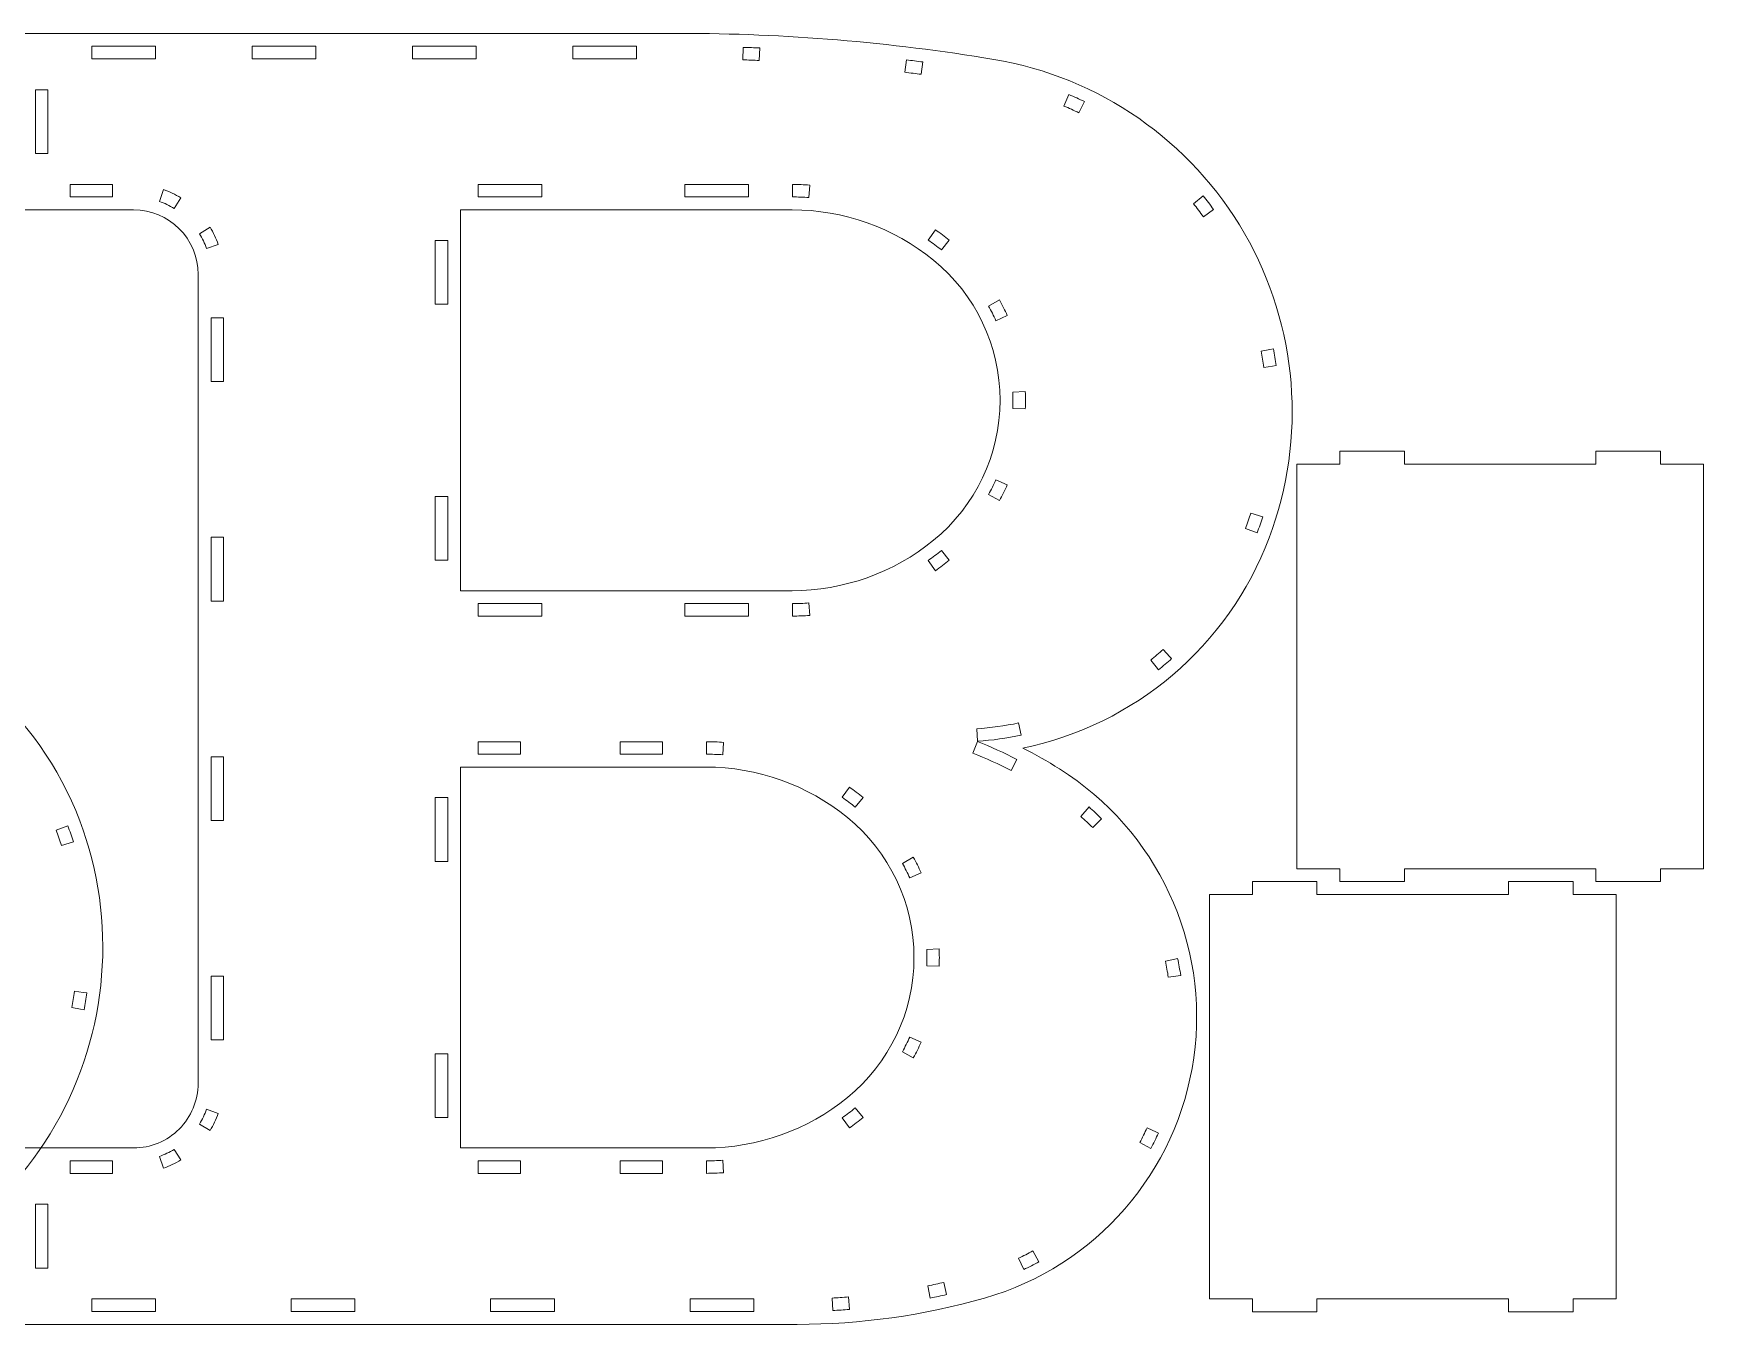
# Model space of a CAD drawing. Header units: millimetres. Extents: x -385 to 385, y -605 to 605.
# Drawn here: x -3 to 385, y -401.7 to -101.6 of the extents above; entities that cross this region are included whole.
import ezdxf

# ---------------------------------------------------------------- set-up
doc = ezdxf.new("R2010")
doc.units = ezdxf.units.MM
doc.header["$MEASUREMENT"] = 0
doc.layers.add('Camada 1', color=7, linetype='Continuous')

msp = doc.modelspace()

# ---------------------------------------------------------------- linework, layer by layer
at = {"layer": 'Camada 1', "color": 250, "lineweight": 20}
for points, knots in [([(-49.4804, -235.7803), (-23.5463, -241.1244), (-1.7989, -259.3912), (7.7275, -284.6107), (7.7275, -284.6107), (16.5055, -307.8492), (14.4118, -333.8051), (2.0224, -355.3361), (2.0224, -355.3361), (-10.3677, -376.8686), (-31.7535, -391.7199), (-56.2576, -395.8086), (-56.2576, -395.8086), (-80.3429, -399.8274), (-104.7484, -401.8495), (-129.1667, -401.8495), (-129.1667, -401.8495), (-129.1667, -401.8495), (-281.896, -401.8495), (-281.896, -401.8495), (-281.896, -401.8495), (-281.896, -401.8495), (-281.896, -360.8495), (-281.896, -360.8495), (-281.896, -360.8495), (-281.896, -360.8495), (-256.106, -360.8495), (-256.106, -360.8495), (-256.106, -360.8495), (-247.8208, -360.8495), (-241.106, -354.1348), (-241.106, -345.8496), (-241.106, -345.8496), (-241.106, -345.8496), (-241.106, -157.8496), (-241.106, -157.8496), (-241.106, -157.8496), (-241.106, -153.8715), (-242.6865, -150.056), (-245.4994, -147.243), (-245.4994, -147.243), (-248.3124, -144.4301), (-252.1279, -142.8496), (-256.106, -142.8496), (-256.106, -142.8496), (-256.106, -142.8496), (-281.896, -142.8496), (-281.896, -142.8496), (-281.896, -142.8496), (-281.896, -142.8496), (-281.896, -101.8496), (-281.896, -101.8496), (-281.896, -101.8496), (-281.896, -101.8496), (-101.9049, -101.8496), (-101.9049, -101.8496), (-101.9049, -101.8496), (-87.1881, -101.8496), (-72.5171, -103.9106), (-58.37, -107.9657), (-58.37, -107.9657), (-32.5653, -115.3624), (-13.5263, -137.2482), (-9.7742, -163.8286), (-9.7742, -163.8286), (-6.0251, -190.3869), (-18.2773, -216.7215), (-41.0074, -230.9603), (-41.0074, -230.9603), (-43.7625, -232.6861), (-46.59, -234.2944), (-49.4804, -235.7803)], [0, 0, 0, 0, 0.05263158, 0.05263158, 0.05263158, 0.05263158, 0.10526316, 0.10526316, 0.10526316, 0.10526316, 0.15789474, 0.15789474, 0.15789474, 0.15789474, 0.21052632, 0.21052632, 0.21052632, 0.21052632, 0.26315789, 0.26315789, 0.26315789, 0.26315789, 0.31578947, 0.31578947, 0.31578947, 0.31578947, 0.36842105, 0.36842105, 0.36842105, 0.36842105, 0.42105263, 0.42105263, 0.42105263, 0.42105263, 0.47368421, 0.47368421, 0.47368421, 0.47368421, 0.52631579, 0.52631579, 0.52631579, 0.52631579, 0.57894737, 0.57894737, 0.57894737, 0.57894737, 0.63157895, 0.63157895, 0.63157895, 0.63157895, 0.68421053, 0.68421053, 0.68421053, 0.68421053, 0.73684211, 0.73684211, 0.73684211, 0.73684211, 0.78947368, 0.78947368, 0.78947368, 0.78947368, 0.84210526, 0.84210526, 0.84210526, 0.84210526, 0.89473684, 0.89473684, 0.89473684, 0.89473684, 1, 1, 1, 1]), ([(226.8447, -267.7189), (252.7788, -262.3748), (274.5262, -244.108), (284.0526, -218.8885), (284.0526, -218.8885), (292.8306, -195.65), (290.7369, -169.6941), (278.3475, -148.1631), (278.3475, -148.1631), (265.9574, -126.6306), (244.5716, -111.7793), (220.0675, -107.6906), (220.0675, -107.6906), (195.9822, -103.6718), (171.5767, -101.6497), (147.1584, -101.6497), (147.1584, -101.6497), (147.1584, -101.6497), (-5.5709, -101.6497), (-5.5709, -101.6497), (-5.5709, -101.6497), (-5.5709, -101.6497), (-5.5709, -142.6497), (-5.5709, -142.6497), (-5.5709, -142.6497), (-5.5709, -142.6497), (20.2191, -142.6497), (20.2191, -142.6497), (20.2191, -142.6497), (28.5043, -142.6497), (35.2191, -149.3644), (35.2191, -157.6496), (35.2191, -157.6496), (35.2191, -157.6496), (35.2191, -345.6496), (35.2191, -345.6496), (35.2191, -345.6496), (35.2191, -349.6277), (33.6386, -353.4432), (30.8257, -356.2562), (30.8257, -356.2562), (28.0127, -359.0691), (24.1972, -360.6496), (20.2191, -360.6496), (20.2191, -360.6496), (20.2191, -360.6496), (-5.5709, -360.6496), (-5.5709, -360.6496), (-5.5709, -360.6496), (-5.5709, -360.6496), (-5.5709, -401.6496), (-5.5709, -401.6496), (-5.5709, -401.6496), (-5.5709, -401.6496), (174.4202, -401.6496), (174.4202, -401.6496), (174.4202, -401.6496), (189.137, -401.6496), (203.808, -399.5886), (217.9551, -395.5335), (217.9551, -395.5335), (243.7598, -388.1368), (262.7988, -366.251), (266.5509, -339.6706), (266.5509, -339.6706), (270.3, -313.1123), (258.0478, -286.7777), (235.3177, -272.5389), (235.3177, -272.5389), (232.5626, -270.8131), (229.7351, -269.2048), (226.8447, -267.7189)], [0, 0, 0, 0, 0.05263158, 0.05263158, 0.05263158, 0.05263158, 0.10526316, 0.10526316, 0.10526316, 0.10526316, 0.15789474, 0.15789474, 0.15789474, 0.15789474, 0.21052632, 0.21052632, 0.21052632, 0.21052632, 0.26315789, 0.26315789, 0.26315789, 0.26315789, 0.31578947, 0.31578947, 0.31578947, 0.31578947, 0.36842105, 0.36842105, 0.36842105, 0.36842105, 0.42105263, 0.42105263, 0.42105263, 0.42105263, 0.47368421, 0.47368421, 0.47368421, 0.47368421, 0.52631579, 0.52631579, 0.52631579, 0.52631579, 0.57894737, 0.57894737, 0.57894737, 0.57894737, 0.63157895, 0.63157895, 0.63157895, 0.63157895, 0.68421053, 0.68421053, 0.68421053, 0.68421053, 0.73684211, 0.73684211, 0.73684211, 0.73684211, 0.78947368, 0.78947368, 0.78947368, 0.78947368, 0.84210526, 0.84210526, 0.84210526, 0.84210526, 0.89473684, 0.89473684, 0.89473684, 0.89473684, 1, 1, 1, 1]), ([(25.3291, -104.6497), (25.3291, -104.6497), (25.3291, -107.5497), (25.3291, -107.5497), (25.3291, -107.5497), (25.3291, -107.5497), (10.5291, -107.5497), (10.5291, -107.5497), (10.5291, -107.5497), (10.5291, -107.5497), (10.5291, -104.6497), (10.5291, -104.6497), (10.5291, -104.6497), (10.5291, -104.6497), (25.3291, -104.6497), (25.3291, -104.6497)], [0, 0, 0, 0, 0.2, 0.2, 0.2, 0.2, 0.4, 0.4, 0.4, 0.4, 0.6, 0.6, 0.6, 0.6, 1, 1, 1, 1]), ([(62.5706, -104.6497), (62.5706, -104.6497), (62.5706, -107.5497), (62.5706, -107.5497), (62.5706, -107.5497), (62.5706, -107.5497), (47.7706, -107.5497), (47.7706, -107.5497), (47.7706, -107.5497), (47.7706, -107.5497), (47.7706, -104.6497), (47.7706, -104.6497), (47.7706, -104.6497), (47.7706, -104.6497), (62.5706, -104.6497), (62.5706, -104.6497)], [0, 0, 0, 0, 0.2, 0.2, 0.2, 0.2, 0.4, 0.4, 0.4, 0.4, 0.6, 0.6, 0.6, 0.6, 1, 1, 1, 1]), ([(99.8122, -104.6497), (99.8122, -104.6497), (99.8122, -107.5497), (99.8122, -107.5497), (99.8122, -107.5497), (99.8122, -107.5497), (85.0122, -107.5497), (85.0122, -107.5497), (85.0122, -107.5497), (85.0122, -107.5497), (85.0122, -104.6497), (85.0122, -104.6497), (85.0122, -104.6497), (85.0122, -104.6497), (99.8122, -104.6497), (99.8122, -104.6497)], [0, 0, 0, 0, 0.2, 0.2, 0.2, 0.2, 0.4, 0.4, 0.4, 0.4, 0.6, 0.6, 0.6, 0.6, 1, 1, 1, 1]), ([(137.0537, -104.6497), (137.0537, -104.6497), (137.0537, -107.5497), (137.0537, -107.5497), (137.0537, -107.5497), (137.0537, -107.5497), (122.2537, -107.5497), (122.2537, -107.5497), (122.2537, -107.5497), (122.2537, -107.5497), (122.2537, -104.6497), (122.2537, -104.6497), (122.2537, -104.6497), (122.2537, -104.6497), (137.0537, -104.6497), (137.0537, -104.6497)], [0, 0, 0, 0, 0.2, 0.2, 0.2, 0.2, 0.4, 0.4, 0.4, 0.4, 0.6, 0.6, 0.6, 0.6, 1, 1, 1, 1]), ([(165.706, -105.0411), (165.706, -105.0411), (165.583, -107.9384), (165.583, -107.9384), (165.583, -107.9384), (164.3172, -107.885), (163.0511, -107.8371), (161.7849, -107.7947), (161.7849, -107.7947), (161.7849, -107.7947), (161.8813, -104.8961), (161.8813, -104.8961), (161.8813, -104.8961), (163.1565, -104.9388), (164.4314, -104.9873), (165.706, -105.0411)], [0, 0, 0, 0, 0.2, 0.2, 0.2, 0.2, 0.4, 0.4, 0.4, 0.4, 0.6, 0.6, 0.6, 0.6, 1, 1, 1, 1]), ([(203.5821, -108.2827), (203.5821, -108.2827), (203.2095, -111.159), (203.2095, -111.159), (203.2095, -111.159), (201.9529, -110.9965), (200.6957, -110.8395), (199.4378, -110.688), (199.4378, -110.688), (199.4378, -110.688), (199.7841, -107.8085), (199.7841, -107.8085), (199.7841, -107.8085), (201.0507, -107.9611), (202.3167, -108.1191), (203.5821, -108.2827)], [0, 0, 0, 0, 0.2, 0.2, 0.2, 0.2, 0.4, 0.4, 0.4, 0.4, 0.6, 0.6, 0.6, 0.6, 1, 1, 1, 1]), ([(-2.5709, -114.7497), (-2.5709, -114.7497), (0.3291, -114.7497), (0.3291, -114.7497), (0.3291, -114.7497), (0.3291, -114.7497), (0.3291, -129.5497), (0.3291, -129.5497), (0.3291, -129.5497), (0.3291, -129.5497), (-2.5709, -129.5497), (-2.5709, -129.5497), (-2.5709, -129.5497), (-2.5709, -129.5497), (-2.5709, -114.7497), (-2.5709, -114.7497)], [0, 0, 0, 0, 0.2, 0.2, 0.2, 0.2, 0.4, 0.4, 0.4, 0.4, 0.6, 0.6, 0.6, 0.6, 1, 1, 1, 1]), ([(241.1328, -117.4899), (241.1328, -117.4899), (239.8533, -120.0933), (239.8533, -120.0933), (239.8533, -120.0933), (238.7104, -119.5428), (237.5539, -119.0207), (236.3852, -118.5274), (236.3852, -118.5274), (236.3852, -118.5274), (237.5265, -115.8596), (237.5265, -115.8596), (237.5265, -115.8596), (238.7432, -116.3736), (239.9455, -116.9177), (241.1328, -117.4899)], [0, 0, 0, 0, 0.2, 0.2, 0.2, 0.2, 0.4, 0.4, 0.4, 0.4, 0.6, 0.6, 0.6, 0.6, 1, 1, 1, 1]), ([(5.5291, -139.6497), (5.5291, -139.6497), (5.5291, -136.7497), (5.5291, -136.7497), (5.5291, -136.7497), (5.5291, -136.7497), (15.3291, -136.7497), (15.3291, -136.7497), (15.3291, -136.7497), (15.3291, -136.7497), (15.3291, -139.6497), (15.3291, -139.6497), (15.3291, -139.6497), (15.3291, -139.6497), (5.5291, -139.6497), (5.5291, -139.6497)], [0, 0, 0, 0, 0.2, 0.2, 0.2, 0.2, 0.4, 0.4, 0.4, 0.4, 0.6, 0.6, 0.6, 0.6, 1, 1, 1, 1]), ([(26.2267, -140.678), (26.2267, -140.678), (27.1781, -137.9439), (27.1781, -137.9439), (27.1781, -137.9439), (28.5786, -138.4388), (29.9243, -139.0826), (31.1884, -139.8625), (31.1884, -139.8625), (31.1884, -139.8625), (29.6559, -142.32), (29.6559, -142.32), (29.6559, -142.32), (28.5823, -141.6578), (27.4342, -141.1054), (26.2267, -140.678)], [0, 0, 0, 0, 0.2, 0.2, 0.2, 0.2, 0.4, 0.4, 0.4, 0.4, 0.6, 0.6, 0.6, 0.6, 1, 1, 1, 1]), ([(100.319, -139.6497), (100.319, -139.6497), (100.319, -136.7497), (100.319, -136.7497), (100.319, -136.7497), (100.319, -136.7497), (115.119, -136.7497), (115.119, -136.7497), (115.119, -136.7497), (115.119, -136.7497), (115.119, -139.6497), (115.119, -139.6497), (115.119, -139.6497), (115.119, -139.6497), (100.319, -139.6497), (100.319, -139.6497)], [0, 0, 0, 0, 0.2, 0.2, 0.2, 0.2, 0.4, 0.4, 0.4, 0.4, 0.6, 0.6, 0.6, 0.6, 1, 1, 1, 1]), ([(148.3189, -139.6497), (148.3189, -139.6497), (148.3189, -136.7497), (148.3189, -136.7497), (148.3189, -136.7497), (148.3189, -136.7497), (163.1189, -136.7497), (163.1189, -136.7497), (163.1189, -136.7497), (163.1189, -136.7497), (163.1189, -139.6497), (163.1189, -139.6497), (163.1189, -139.6497), (163.1189, -139.6497), (148.3189, -139.6497), (148.3189, -139.6497)], [0, 0, 0, 0, 0.2, 0.2, 0.2, 0.2, 0.4, 0.4, 0.4, 0.4, 0.6, 0.6, 0.6, 0.6, 1, 1, 1, 1]), ([(173.3189, -139.6502), (173.3189, -139.6502), (173.3189, -136.7498), (173.3189, -136.7498), (173.3189, -136.7498), (174.6562, -136.7521), (175.9934, -136.8008), (177.3273, -136.8957), (177.3273, -136.8957), (177.3273, -136.8957), (177.1165, -139.7887), (177.1165, -139.7887), (177.1165, -139.7887), (175.856, -139.6992), (174.5895, -139.6525), (173.3189, -139.6502)], [0, 0, 0, 0, 0.2, 0.2, 0.2, 0.2, 0.4, 0.4, 0.4, 0.4, 0.6, 0.6, 0.6, 0.6, 1, 1, 1, 1]), ([(271.1512, -142.5693), (271.1512, -142.5693), (268.7898, -144.257), (268.7898, -144.257), (268.7898, -144.257), (268.0442, -143.2303), (267.2733, -142.222), (266.478, -141.2333), (266.478, -141.2333), (266.478, -141.2333), (268.7329, -139.4045), (268.7329, -139.4045), (268.7329, -139.4045), (269.5637, -140.437), (270.3698, -141.4925), (271.1512, -142.5693)], [0, 0, 0, 0, 0.2, 0.2, 0.2, 0.2, 0.4, 0.4, 0.4, 0.4, 0.6, 0.6, 0.6, 0.6, 1, 1, 1, 1]), ([(96.2191, -231.1497), (96.2191, -231.1497), (96.2191, -142.6497), (96.2191, -142.6497), (96.2191, -142.6497), (96.2191, -142.6497), (173.219, -142.6497), (173.219, -142.6497), (173.219, -142.6497), (185.1921, -142.6497), (196.8019, -146.7832), (206.081, -154.3497), (206.081, -154.3497), (215.8624, -162.3258), (221.5386, -174.2785), (221.5386, -186.8996), (221.5386, -186.8996), (221.5386, -199.5207), (215.8625, -211.4734), (206.0812, -219.4495), (206.0812, -219.4495), (196.802, -227.0161), (185.1922, -231.1497), (173.219, -231.1497), (173.219, -231.1497), (173.219, -231.1497), (96.2191, -231.1497), (96.2191, -231.1497)], [0, 0, 0, 0, 0.125, 0.125, 0.125, 0.125, 0.25, 0.25, 0.25, 0.25, 0.375, 0.375, 0.375, 0.375, 0.5, 0.5, 0.5, 0.5, 0.625, 0.625, 0.625, 0.625, 0.75, 0.75, 0.75, 0.75, 1, 1, 1, 1]), ([(35.5455, -148.2075), (35.5455, -148.2075), (38.0017, -146.6758), (38.0017, -146.6758), (38.0017, -146.6758), (38.7816, -147.9399), (39.4254, -149.2856), (39.9203, -150.6861), (39.9203, -150.6861), (39.9203, -150.6861), (37.1889, -151.6366), (37.1889, -151.6366), (37.1889, -151.6366), (36.7609, -150.4292), (36.2083, -149.2809), (35.5455, -148.2075)], [0, 0, 0, 0, 0.2, 0.2, 0.2, 0.2, 0.4, 0.4, 0.4, 0.4, 0.6, 0.6, 0.6, 0.6, 1, 1, 1, 1]), ([(204.8684, -149.6693), (204.8684, -149.6693), (206.5332, -147.294), (206.5332, -147.294), (206.5332, -147.294), (207.627, -148.0634), (208.6941, -148.8707), (209.7319, -149.7141), (209.7319, -149.7141), (209.7319, -149.7141), (207.8989, -151.9618), (207.8989, -151.9618), (207.8989, -151.9618), (206.9128, -151.1607), (205.9018, -150.3965), (204.8684, -149.6693)], [0, 0, 0, 0, 0.2, 0.2, 0.2, 0.2, 0.4, 0.4, 0.4, 0.4, 0.6, 0.6, 0.6, 0.6, 1, 1, 1, 1]), ([(93.2191, -164.5496), (93.2191, -164.5496), (90.319, -164.5496), (90.319, -164.5496), (90.319, -164.5496), (90.319, -164.5496), (90.319, -149.7497), (90.319, -149.7497), (90.319, -149.7497), (90.319, -149.7497), (93.2191, -149.7497), (93.2191, -149.7497), (93.2191, -149.7497), (93.2191, -149.7497), (93.2191, -164.5496), (93.2191, -164.5496)], [0, 0, 0, 0, 0.2, 0.2, 0.2, 0.2, 0.4, 0.4, 0.4, 0.4, 0.6, 0.6, 0.6, 0.6, 1, 1, 1, 1]), ([(218.859, -165.0175), (218.859, -165.0175), (221.3907, -163.6013), (221.3907, -163.6013), (221.3907, -163.6013), (222.0488, -164.7836), (222.6567, -165.9937), (223.2125, -167.2274), (223.2125, -167.2274), (223.2125, -167.2274), (220.5649, -168.4132), (220.5649, -168.4132), (220.5649, -168.4132), (220.0443, -167.2581), (219.4753, -166.1251), (218.859, -165.0175)], [0, 0, 0, 0, 0.2, 0.2, 0.2, 0.2, 0.4, 0.4, 0.4, 0.4, 0.6, 0.6, 0.6, 0.6, 1, 1, 1, 1]), ([(38.2191, -167.7496), (38.2191, -167.7496), (41.1145, -167.7496), (41.1145, -167.7496), (41.1145, -167.7496), (41.1145, -167.7496), (41.1145, -182.5496), (41.1145, -182.5496), (41.1145, -182.5496), (41.1145, -182.5496), (38.2191, -182.5496), (38.2191, -182.5496), (38.2191, -182.5496), (38.2191, -182.5496), (38.2191, -167.7496), (38.2191, -167.7496)], [0, 0, 0, 0, 0.2, 0.2, 0.2, 0.2, 0.4, 0.4, 0.4, 0.4, 0.6, 0.6, 0.6, 0.6, 1, 1, 1, 1]), ([(285.688, -178.858), (285.688, -178.858), (284.822, -178.9823), (284.822, -178.9823), (284.822, -178.9823), (284.822, -178.9823), (282.8104, -179.251), (282.8104, -179.251), (282.8104, -179.251), (282.6408, -177.9938), (282.4402, -176.7409), (282.2088, -175.4936), (282.2088, -175.4936), (282.2088, -175.4936), (284.2275, -175.1164), (284.2275, -175.1164), (284.2275, -175.1164), (284.2275, -175.1164), (285.0621, -174.9586), (285.0621, -174.9586), (285.0621, -174.9586), (285.3024, -176.2537), (285.5121, -177.5538), (285.688, -178.858)], [0, 0, 0, 0, 0.14285714, 0.14285714, 0.14285714, 0.14285714, 0.28571429, 0.28571429, 0.28571429, 0.28571429, 0.42857143, 0.42857143, 0.42857143, 0.42857143, 0.57142857, 0.57142857, 0.57142857, 0.57142857, 0.71428571, 0.71428571, 0.71428571, 0.71428571, 1, 1, 1, 1]), ([(227.3955, -188.9284), (227.3955, -188.9284), (224.4985, -188.7997), (224.4985, -188.7997), (224.4985, -188.7997), (224.5251, -188.1682), (224.5386, -187.5347), (224.5386, -186.8996), (224.5386, -186.8996), (224.5386, -186.2645), (224.5252, -185.631), (224.4985, -184.9995), (224.4985, -184.9995), (224.4985, -184.9995), (227.3955, -184.8706), (227.3955, -184.8706), (227.3955, -184.8706), (227.4528, -186.2224), (227.4528, -187.5766), (227.3955, -188.9284)], [0, 0, 0, 0, 0.16666667, 0.16666667, 0.16666667, 0.16666667, 0.33333333, 0.33333333, 0.33333333, 0.33333333, 0.5, 0.5, 0.5, 0.5, 0.66666667, 0.66666667, 0.66666667, 0.66666667, 1, 1, 1, 1]), ([(290.4959, -295.7495), (290.4959, -295.7495), (290.4959, -201.7495), (290.4959, -201.7495), (290.4959, -201.7495), (290.4959, -201.7495), (300.4959, -201.7495), (300.4959, -201.7495), (300.4959, -201.7495), (300.4959, -201.7495), (300.4959, -198.7495), (300.4959, -198.7495), (300.4959, -198.7495), (300.4959, -198.7495), (315.4959, -198.7495), (315.4959, -198.7495), (315.4959, -198.7495), (315.4959, -198.7495), (315.4959, -201.7495), (315.4959, -201.7495), (315.4959, -201.7495), (315.4959, -201.7495), (359.9959, -201.7495), (359.9959, -201.7495), (359.9959, -201.7495), (359.9959, -201.7495), (359.9959, -198.7495), (359.9959, -198.7495), (359.9959, -198.7495), (359.9959, -198.7495), (374.9959, -198.7495), (374.9959, -198.7495), (374.9959, -198.7495), (374.9959, -198.7495), (374.9959, -201.7495), (374.9959, -201.7495), (374.9959, -201.7495), (374.9959, -201.7495), (384.9959, -201.7495), (384.9959, -201.7495), (384.9959, -201.7495), (384.9959, -201.7495), (384.9959, -295.7495), (384.9959, -295.7495), (384.9959, -295.7495), (384.9959, -295.7495), (374.9959, -295.7495), (374.9959, -295.7495), (374.9959, -295.7495), (374.9959, -295.7495), (374.9959, -298.7495), (374.9959, -298.7495), (374.9959, -298.7495), (374.9959, -298.7495), (359.9959, -298.7495), (359.9959, -298.7495), (359.9959, -298.7495), (359.9959, -298.7495), (359.9959, -295.7495), (359.9959, -295.7495), (359.9959, -295.7495), (359.9959, -295.7495), (315.4959, -295.7495), (315.4959, -295.7495), (315.4959, -295.7495), (315.4959, -295.7495), (315.4959, -298.7495), (315.4959, -298.7495), (315.4959, -298.7495), (315.4959, -298.7495), (300.4959, -298.7495), (300.4959, -298.7495), (300.4959, -298.7495), (300.4959, -298.7495), (300.4959, -295.7495), (300.4959, -295.7495), (300.4959, -295.7495), (300.4959, -295.7495), (290.4959, -295.7495), (290.4959, -295.7495)], [0, 0, 0, 0, 0.04761905, 0.04761905, 0.04761905, 0.04761905, 0.0952381, 0.0952381, 0.0952381, 0.0952381, 0.14285714, 0.14285714, 0.14285714, 0.14285714, 0.19047619, 0.19047619, 0.19047619, 0.19047619, 0.23809524, 0.23809524, 0.23809524, 0.23809524, 0.28571429, 0.28571429, 0.28571429, 0.28571429, 0.33333333, 0.33333333, 0.33333333, 0.33333333, 0.38095238, 0.38095238, 0.38095238, 0.38095238, 0.42857143, 0.42857143, 0.42857143, 0.42857143, 0.47619048, 0.47619048, 0.47619048, 0.47619048, 0.52380952, 0.52380952, 0.52380952, 0.52380952, 0.57142857, 0.57142857, 0.57142857, 0.57142857, 0.61904762, 0.61904762, 0.61904762, 0.61904762, 0.66666667, 0.66666667, 0.66666667, 0.66666667, 0.71428571, 0.71428571, 0.71428571, 0.71428571, 0.76190476, 0.76190476, 0.76190476, 0.76190476, 0.80952381, 0.80952381, 0.80952381, 0.80952381, 0.85714286, 0.85714286, 0.85714286, 0.85714286, 0.9047619, 0.9047619, 0.9047619, 0.9047619, 1, 1, 1, 1]), ([(220.565, -205.3861), (220.565, -205.3861), (223.2125, -206.5718), (223.2125, -206.5718), (223.2125, -206.5718), (222.6567, -207.8055), (222.0488, -209.0156), (221.3907, -210.1979), (221.3907, -210.1979), (221.3907, -210.1979), (218.8591, -208.7817), (218.8591, -208.7817), (218.8591, -208.7817), (219.4754, -207.6741), (220.0445, -206.5412), (220.565, -205.3861)], [0, 0, 0, 0, 0.2, 0.2, 0.2, 0.2, 0.4, 0.4, 0.4, 0.4, 0.6, 0.6, 0.6, 0.6, 1, 1, 1, 1]), ([(93.2191, -224.0496), (93.2191, -224.0496), (90.319, -224.0496), (90.319, -224.0496), (90.319, -224.0496), (90.319, -224.0496), (90.319, -209.2496), (90.319, -209.2496), (90.319, -209.2496), (90.319, -209.2496), (93.2191, -209.2496), (93.2191, -209.2496), (93.2191, -209.2496), (93.2191, -209.2496), (93.2191, -224.0496), (93.2191, -224.0496)], [0, 0, 0, 0, 0.2, 0.2, 0.2, 0.2, 0.4, 0.4, 0.4, 0.4, 0.6, 0.6, 0.6, 0.6, 1, 1, 1, 1]), ([(281.2801, -217.7366), (281.2801, -217.7366), (278.5636, -216.71), (278.5636, -216.71), (278.5636, -216.71), (279.0104, -215.5226), (279.4279, -214.3241), (279.8155, -213.1161), (279.8155, -213.1161), (279.8155, -213.1161), (282.5842, -213.989), (282.5842, -213.989), (282.5842, -213.989), (282.1812, -215.2453), (281.7473, -216.4951), (281.2801, -217.7366)], [0, 0, 0, 0, 0.2, 0.2, 0.2, 0.2, 0.4, 0.4, 0.4, 0.4, 0.6, 0.6, 0.6, 0.6, 1, 1, 1, 1]), ([(38.2191, -218.7496), (38.2191, -218.7496), (41.1145, -218.7496), (41.1145, -218.7496), (41.1145, -218.7496), (41.1145, -218.7496), (41.1145, -233.5496), (41.1145, -233.5496), (41.1145, -233.5496), (41.1145, -233.5496), (38.2191, -233.5496), (38.2191, -233.5496), (38.2191, -233.5496), (38.2191, -233.5496), (38.2191, -218.7496), (38.2191, -218.7496)], [0, 0, 0, 0, 0.2, 0.2, 0.2, 0.2, 0.4, 0.4, 0.4, 0.4, 0.6, 0.6, 0.6, 0.6, 1, 1, 1, 1]), ([(207.899, -221.8375), (207.899, -221.8375), (209.7319, -224.0852), (209.7319, -224.0852), (209.7319, -224.0852), (208.6941, -224.9286), (207.627, -225.7359), (206.5332, -226.5053), (206.5332, -226.5053), (206.5332, -226.5053), (204.8684, -224.1301), (204.8684, -224.1301), (204.8684, -224.1301), (205.9018, -223.4029), (206.9129, -222.6386), (207.899, -221.8375)], [0, 0, 0, 0, 0.2, 0.2, 0.2, 0.2, 0.4, 0.4, 0.4, 0.4, 0.6, 0.6, 0.6, 0.6, 1, 1, 1, 1]), ([(115.119, -234.1497), (115.119, -234.1497), (115.119, -237.0496), (115.119, -237.0496), (115.119, -237.0496), (115.119, -237.0496), (100.319, -237.0496), (100.319, -237.0496), (100.319, -237.0496), (100.319, -237.0496), (100.319, -234.1497), (100.319, -234.1497), (100.319, -234.1497), (100.319, -234.1497), (115.119, -234.1497), (115.119, -234.1497)], [0, 0, 0, 0, 0.2, 0.2, 0.2, 0.2, 0.4, 0.4, 0.4, 0.4, 0.6, 0.6, 0.6, 0.6, 1, 1, 1, 1]), ([(163.1189, -234.1497), (163.1189, -234.1497), (163.1189, -237.0496), (163.1189, -237.0496), (163.1189, -237.0496), (163.1189, -237.0496), (148.3189, -237.0496), (148.3189, -237.0496), (148.3189, -237.0496), (148.3189, -237.0496), (148.3189, -234.1497), (148.3189, -234.1497), (148.3189, -234.1497), (148.3189, -234.1497), (163.1189, -234.1497), (163.1189, -234.1497)], [0, 0, 0, 0, 0.2, 0.2, 0.2, 0.2, 0.4, 0.4, 0.4, 0.4, 0.6, 0.6, 0.6, 0.6, 1, 1, 1, 1]), ([(177.1165, -234.0107), (177.1165, -234.0107), (177.3273, -236.9036), (177.3273, -236.9036), (177.3273, -236.9036), (175.9934, -236.9985), (174.6562, -237.0472), (173.3189, -237.0495), (173.3189, -237.0495), (173.3189, -237.0495), (173.3189, -234.1492), (173.3189, -234.1492), (173.3189, -234.1492), (174.5895, -234.1469), (175.856, -234.1002), (177.1165, -234.0107)], [0, 0, 0, 0, 0.2, 0.2, 0.2, 0.2, 0.4, 0.4, 0.4, 0.4, 0.6, 0.6, 0.6, 0.6, 1, 1, 1, 1]), ([(258.39, -249.5219), (258.39, -249.5219), (257.7775, -248.8207), (257.7775, -248.8207), (257.7775, -248.8207), (257.7775, -248.8207), (256.5377, -247.2899), (256.5377, -247.2899), (256.5377, -247.2899), (257.5225, -246.49), (258.4861, -245.6641), (259.4273, -244.8134), (259.4273, -244.8134), (259.4273, -244.8134), (260.9493, -246.4923), (260.9493, -246.4923), (260.9493, -246.4923), (260.9493, -246.4923), (261.4009, -246.9398), (261.4009, -246.9398), (261.4009, -246.9398), (260.4197, -247.8272), (259.4158, -248.6883), (258.39, -249.5219)], [0, 0, 0, 0, 0.14285714, 0.14285714, 0.14285714, 0.14285714, 0.28571429, 0.28571429, 0.28571429, 0.28571429, 0.42857143, 0.42857143, 0.42857143, 0.42857143, 0.57142857, 0.57142857, 0.57142857, 0.57142857, 0.71428571, 0.71428571, 0.71428571, 0.71428571, 1, 1, 1, 1]), ([(225.8366, -261.8992), (225.8366, -261.8992), (226.4337, -264.7373), (226.4337, -264.7373), (226.4337, -264.7373), (223.1256, -265.4283), (219.7467, -265.9022), (216.314, -266.1422), (216.314, -266.1422), (216.314, -266.1422), (216.1155, -263.2494), (216.1155, -263.2494), (216.1155, -263.2494), (219.3818, -263.0207), (222.6316, -262.5693), (225.8366, -261.8992)], [0, 0, 0, 0, 0.2, 0.2, 0.2, 0.2, 0.4, 0.4, 0.4, 0.4, 0.6, 0.6, 0.6, 0.6, 1, 1, 1, 1]), ([(100.3144, -269.1496), (100.3144, -269.1496), (100.3144, -266.2495), (100.3144, -266.2495), (100.3144, -266.2495), (100.3144, -266.2495), (110.1144, -266.2495), (110.1144, -266.2495), (110.1144, -266.2495), (110.1144, -266.2495), (110.1144, -269.1496), (110.1144, -269.1496), (110.1144, -269.1496), (110.1144, -269.1496), (100.3144, -269.1496), (100.3144, -269.1496)], [0, 0, 0, 0, 0.2, 0.2, 0.2, 0.2, 0.4, 0.4, 0.4, 0.4, 0.6, 0.6, 0.6, 0.6, 1, 1, 1, 1]), ([(133.3144, -266.2495), (133.3144, -266.2495), (143.1144, -266.2495), (143.1144, -266.2495), (143.1144, -266.2495), (143.1144, -266.2495), (143.1144, -269.1496), (143.1144, -269.1496), (143.1144, -269.1496), (143.1144, -269.1496), (133.3144, -269.1496), (133.3144, -269.1496), (133.3144, -269.1496), (133.3144, -269.1496), (133.3144, -266.2495), (133.3144, -266.2495)], [0, 0, 0, 0, 0.2, 0.2, 0.2, 0.2, 0.4, 0.4, 0.4, 0.4, 0.6, 0.6, 0.6, 0.6, 1, 1, 1, 1]), ([(153.3143, -269.1501), (153.3143, -269.1501), (153.3143, -266.2496), (153.3143, -266.2496), (153.3143, -266.2496), (154.6516, -266.2519), (155.9888, -266.3006), (157.3227, -266.3955), (157.3227, -266.3955), (157.3227, -266.3955), (157.1119, -269.2882), (157.1119, -269.2882), (157.1119, -269.2882), (155.8514, -269.1988), (154.5849, -269.1523), (153.3143, -269.1501)], [0, 0, 0, 0, 0.2, 0.2, 0.2, 0.2, 0.4, 0.4, 0.4, 0.4, 0.6, 0.6, 0.6, 0.6, 1, 1, 1, 1]), ([(225.4663, -270.3834), (225.4663, -270.3834), (224.1379, -272.9634), (224.1379, -272.9634), (224.1379, -272.9634), (221.2287, -271.4682), (218.2525, -270.1038), (215.2208, -268.8759), (215.2208, -268.8759), (215.2208, -268.8759), (216.3076, -266.1855), (216.3076, -266.1855), (216.3076, -266.1855), (219.4234, -267.4473), (222.4793, -268.8481), (225.4663, -270.3834)], [0, 0, 0, 0, 0.2, 0.2, 0.2, 0.2, 0.4, 0.4, 0.4, 0.4, 0.6, 0.6, 0.6, 0.6, 1, 1, 1, 1]), ([(38.2191, -269.7495), (38.2191, -269.7495), (41.1145, -269.7495), (41.1145, -269.7495), (41.1145, -269.7495), (41.1145, -269.7495), (41.1145, -284.5495), (41.1145, -284.5495), (41.1145, -284.5495), (41.1145, -284.5495), (38.2191, -284.5495), (38.2191, -284.5495), (38.2191, -284.5495), (38.2191, -284.5495), (38.2191, -269.7495), (38.2191, -269.7495)], [0, 0, 0, 0, 0.2, 0.2, 0.2, 0.2, 0.4, 0.4, 0.4, 0.4, 0.6, 0.6, 0.6, 0.6, 1, 1, 1, 1]), ([(96.2191, -360.6496), (96.2191, -360.6496), (96.2191, -272.1496), (96.2191, -272.1496), (96.2191, -272.1496), (96.2191, -272.1496), (153.219, -272.1496), (153.219, -272.1496), (153.219, -272.1496), (165.1921, -272.1496), (176.8019, -276.2831), (186.081, -283.8496), (186.081, -283.8496), (195.8624, -291.8257), (201.5386, -303.7784), (201.5386, -316.3995), (201.5386, -316.3995), (201.5386, -329.0206), (195.8625, -340.9733), (186.0812, -348.9494), (186.0812, -348.9494), (176.802, -356.516), (165.1922, -360.6496), (153.219, -360.6496), (153.219, -360.6496), (153.219, -360.6496), (96.2191, -360.6496), (96.2191, -360.6496)], [0, 0, 0, 0, 0.125, 0.125, 0.125, 0.125, 0.25, 0.25, 0.25, 0.25, 0.375, 0.375, 0.375, 0.375, 0.5, 0.5, 0.5, 0.5, 0.625, 0.625, 0.625, 0.625, 0.75, 0.75, 0.75, 0.75, 1, 1, 1, 1]), ([(93.2191, -294.0495), (93.2191, -294.0495), (90.319, -294.0495), (90.319, -294.0495), (90.319, -294.0495), (90.319, -294.0495), (90.319, -279.2495), (90.319, -279.2495), (90.319, -279.2495), (90.319, -279.2495), (93.2191, -279.2495), (93.2191, -279.2495), (93.2191, -279.2495), (93.2191, -279.2495), (93.2191, -294.0495), (93.2191, -294.0495)], [0, 0, 0, 0, 0.2, 0.2, 0.2, 0.2, 0.4, 0.4, 0.4, 0.4, 0.6, 0.6, 0.6, 0.6, 1, 1, 1, 1]), ([(184.8653, -279.1669), (184.8653, -279.1669), (186.5286, -276.7938), (186.5286, -276.7938), (186.5286, -276.7938), (187.6224, -277.5632), (188.6895, -278.3705), (189.7273, -279.2139), (189.7273, -279.2139), (189.7273, -279.2139), (187.8961, -281.4594), (187.8961, -281.4594), (187.8961, -281.4594), (186.9098, -280.6584), (185.8988, -279.8941), (184.8653, -279.1669)], [0, 0, 0, 0, 0.2, 0.2, 0.2, 0.2, 0.4, 0.4, 0.4, 0.4, 0.6, 0.6, 0.6, 0.6, 1, 1, 1, 1]), ([(245.109, -284.1317), (245.109, -284.1317), (245.1061, -284.1346), (245.1061, -284.1346), (245.1061, -284.1346), (245.1061, -284.1346), (243.0639, -286.193), (243.0639, -286.193), (243.0639, -286.193), (242.1654, -285.2972), (241.2395, -284.4288), (240.2879, -283.5896), (240.2879, -283.5896), (240.2879, -283.5896), (242.213, -281.4147), (242.213, -281.4147), (242.213, -281.4147), (243.2089, -282.293), (244.174, -283.1996), (245.109, -284.1317)], [0, 0, 0, 0, 0.16666667, 0.16666667, 0.16666667, 0.16666667, 0.33333333, 0.33333333, 0.33333333, 0.33333333, 0.5, 0.5, 0.5, 0.5, 0.66666667, 0.66666667, 0.66666667, 0.66666667, 1, 1, 1, 1]), ([(4.955, -285.7626), (4.955, -285.7626), (2.2385, -286.7892), (2.2385, -286.7892), (2.2385, -286.7892), (2.6853, -287.9766), (3.1028, -289.1751), (3.4904, -290.3831), (3.4904, -290.3831), (3.4904, -290.3831), (6.2591, -289.5102), (6.2591, -289.5102), (6.2591, -289.5102), (5.8561, -288.2539), (5.4222, -287.0041), (4.955, -285.7626)], [0, 0, 0, 0, 0.2, 0.2, 0.2, 0.2, 0.4, 0.4, 0.4, 0.4, 0.6, 0.6, 0.6, 0.6, 1, 1, 1, 1]), ([(198.8579, -294.5154), (198.8579, -294.5154), (201.3861, -293.1012), (201.3861, -293.1012), (201.3861, -293.1012), (202.0442, -294.2835), (202.6521, -295.4936), (203.2079, -296.7273), (203.2079, -296.7273), (203.2079, -296.7273), (200.5642, -297.9114), (200.5642, -297.9114), (200.5642, -297.9114), (200.0436, -296.7562), (199.4744, -295.6231), (198.8579, -294.5154)], [0, 0, 0, 0, 0.2, 0.2, 0.2, 0.2, 0.4, 0.4, 0.4, 0.4, 0.6, 0.6, 0.6, 0.6, 1, 1, 1, 1]), ([(270.1759, -301.7495), (270.1759, -301.7495), (270.1759, -395.7495), (270.1759, -395.7495), (270.1759, -395.7495), (270.1759, -395.7495), (280.1759, -395.7495), (280.1759, -395.7495), (280.1759, -395.7495), (280.1759, -395.7495), (280.1759, -398.7495), (280.1759, -398.7495), (280.1759, -398.7495), (280.1759, -398.7495), (295.1759, -398.7495), (295.1759, -398.7495), (295.1759, -398.7495), (295.1759, -398.7495), (295.1759, -395.7495), (295.1759, -395.7495), (295.1759, -395.7495), (295.1759, -395.7495), (339.6759, -395.7495), (339.6759, -395.7495), (339.6759, -395.7495), (339.6759, -395.7495), (339.6759, -398.7495), (339.6759, -398.7495), (339.6759, -398.7495), (339.6759, -398.7495), (354.6759, -398.7495), (354.6759, -398.7495), (354.6759, -398.7495), (354.6759, -398.7495), (354.6759, -395.7495), (354.6759, -395.7495), (354.6759, -395.7495), (354.6759, -395.7495), (364.6759, -395.7495), (364.6759, -395.7495), (364.6759, -395.7495), (364.6759, -395.7495), (364.6759, -301.7495), (364.6759, -301.7495), (364.6759, -301.7495), (364.6759, -301.7495), (354.6759, -301.7495), (354.6759, -301.7495), (354.6759, -301.7495), (354.6759, -301.7495), (354.6759, -298.7495), (354.6759, -298.7495), (354.6759, -298.7495), (354.6759, -298.7495), (339.6759, -298.7495), (339.6759, -298.7495), (339.6759, -298.7495), (339.6759, -298.7495), (339.6759, -301.7495), (339.6759, -301.7495), (339.6759, -301.7495), (339.6759, -301.7495), (295.1759, -301.7495), (295.1759, -301.7495), (295.1759, -301.7495), (295.1759, -301.7495), (295.1759, -298.7495), (295.1759, -298.7495), (295.1759, -298.7495), (295.1759, -298.7495), (280.1759, -298.7495), (280.1759, -298.7495), (280.1759, -298.7495), (280.1759, -298.7495), (280.1759, -301.7495), (280.1759, -301.7495), (280.1759, -301.7495), (280.1759, -301.7495), (270.1759, -301.7495), (270.1759, -301.7495)], [0, 0, 0, 0, 0.04761905, 0.04761905, 0.04761905, 0.04761905, 0.0952381, 0.0952381, 0.0952381, 0.0952381, 0.14285714, 0.14285714, 0.14285714, 0.14285714, 0.19047619, 0.19047619, 0.19047619, 0.19047619, 0.23809524, 0.23809524, 0.23809524, 0.23809524, 0.28571429, 0.28571429, 0.28571429, 0.28571429, 0.33333333, 0.33333333, 0.33333333, 0.33333333, 0.38095238, 0.38095238, 0.38095238, 0.38095238, 0.42857143, 0.42857143, 0.42857143, 0.42857143, 0.47619048, 0.47619048, 0.47619048, 0.47619048, 0.52380952, 0.52380952, 0.52380952, 0.52380952, 0.57142857, 0.57142857, 0.57142857, 0.57142857, 0.61904762, 0.61904762, 0.61904762, 0.61904762, 0.66666667, 0.66666667, 0.66666667, 0.66666667, 0.71428571, 0.71428571, 0.71428571, 0.71428571, 0.76190476, 0.76190476, 0.76190476, 0.76190476, 0.80952381, 0.80952381, 0.80952381, 0.80952381, 0.85714286, 0.85714286, 0.85714286, 0.85714286, 0.9047619, 0.9047619, 0.9047619, 0.9047619, 1, 1, 1, 1]), ([(204.4985, -314.4992), (204.4985, -314.4992), (207.3909, -314.3705), (207.3909, -314.3705), (207.3909, -314.3705), (207.4482, -315.7223), (207.4482, -317.0765), (207.3909, -318.4283), (207.3909, -318.4283), (207.3909, -318.4283), (204.4985, -318.2998), (204.4985, -318.2998), (204.4985, -318.2998), (204.5252, -317.6682), (204.5386, -317.0346), (204.5386, -316.3995), (204.5386, -316.3995), (204.5386, -315.7644), (204.5252, -315.1308), (204.4985, -314.4992)], [0, 0, 0, 0, 0.16666667, 0.16666667, 0.16666667, 0.16666667, 0.33333333, 0.33333333, 0.33333333, 0.33333333, 0.5, 0.5, 0.5, 0.5, 0.66666667, 0.66666667, 0.66666667, 0.66666667, 1, 1, 1, 1]), ([(263.5065, -320.5607), (263.5065, -320.5607), (260.6318, -320.9878), (260.6318, -320.9878), (260.6318, -320.9878), (260.4442, -319.7327), (260.2182, -318.4834), (259.9541, -317.2421), (259.9541, -317.2421), (259.9541, -317.2421), (262.1283, -316.7759), (262.1283, -316.7759), (262.1283, -316.7759), (262.1283, -316.7759), (262.7953, -316.6389), (262.7953, -316.6389), (262.7953, -316.6389), (263.0716, -317.9364), (263.3097, -319.244), (263.5065, -320.5607)], [0, 0, 0, 0, 0.16666667, 0.16666667, 0.16666667, 0.16666667, 0.33333333, 0.33333333, 0.33333333, 0.33333333, 0.5, 0.5, 0.5, 0.5, 0.66666667, 0.66666667, 0.66666667, 0.66666667, 1, 1, 1, 1]), ([(38.2191, -320.7495), (38.2191, -320.7495), (41.1145, -320.7495), (41.1145, -320.7495), (41.1145, -320.7495), (41.1145, -320.7495), (41.1145, -335.5495), (41.1145, -335.5495), (41.1145, -335.5495), (41.1145, -335.5495), (38.2191, -335.5495), (38.2191, -335.5495), (38.2191, -335.5495), (38.2191, -335.5495), (38.2191, -320.7495), (38.2191, -320.7495)], [0, 0, 0, 0, 0.2, 0.2, 0.2, 0.2, 0.4, 0.4, 0.4, 0.4, 0.6, 0.6, 0.6, 0.6, 1, 1, 1, 1]), ([(9.3629, -324.6412), (9.3629, -324.6412), (8.4969, -324.5169), (8.4969, -324.5169), (8.4969, -324.5169), (8.4969, -324.5169), (6.4853, -324.2482), (6.4853, -324.2482), (6.4853, -324.2482), (6.3157, -325.5054), (6.1151, -326.7583), (5.8837, -328.0056), (5.8837, -328.0056), (5.8837, -328.0056), (7.9024, -328.3828), (7.9024, -328.3828), (7.9024, -328.3828), (7.9024, -328.3828), (8.737, -328.5406), (8.737, -328.5406), (8.737, -328.5406), (8.9773, -327.2455), (9.187, -325.9454), (9.3629, -324.6412)], [0, 0, 0, 0, 0.14285714, 0.14285714, 0.14285714, 0.14285714, 0.28571429, 0.28571429, 0.28571429, 0.28571429, 0.42857143, 0.42857143, 0.42857143, 0.42857143, 0.57142857, 0.57142857, 0.57142857, 0.57142857, 0.71428571, 0.71428571, 0.71428571, 0.71428571, 1, 1, 1, 1]), ([(200.5642, -334.8877), (200.5642, -334.8877), (203.2079, -336.0717), (203.2079, -336.0717), (203.2079, -336.0717), (202.6521, -337.3054), (202.0442, -338.5155), (201.3861, -339.6978), (201.3861, -339.6978), (201.3861, -339.6978), (198.858, -338.2836), (198.858, -338.2836), (198.858, -338.2836), (199.4744, -337.1759), (200.0436, -336.0429), (200.5642, -334.8877)], [0, 0, 0, 0, 0.2, 0.2, 0.2, 0.2, 0.4, 0.4, 0.4, 0.4, 0.6, 0.6, 0.6, 0.6, 1, 1, 1, 1]), ([(93.2191, -353.5494), (93.2191, -353.5494), (90.319, -353.5494), (90.319, -353.5494), (90.319, -353.5494), (90.319, -353.5494), (90.319, -338.7495), (90.319, -338.7495), (90.319, -338.7495), (90.319, -338.7495), (93.2191, -338.7495), (93.2191, -338.7495), (93.2191, -338.7495), (93.2191, -338.7495), (93.2191, -353.5494), (93.2191, -353.5494)], [0, 0, 0, 0, 0.2, 0.2, 0.2, 0.2, 0.4, 0.4, 0.4, 0.4, 0.6, 0.6, 0.6, 0.6, 1, 1, 1, 1]), ([(37.1853, -351.6612), (37.1853, -351.6612), (39.9203, -352.613), (39.9203, -352.613), (39.9203, -352.613), (39.4254, -354.0135), (38.7816, -355.3592), (38.0017, -356.6233), (38.0017, -356.6233), (38.0017, -356.6233), (35.5442, -355.0909), (35.5442, -355.0909), (35.5442, -355.0909), (36.2116, -354.0074), (36.7614, -352.8575), (37.1853, -351.6612)], [0, 0, 0, 0, 0.2, 0.2, 0.2, 0.2, 0.4, 0.4, 0.4, 0.4, 0.6, 0.6, 0.6, 0.6, 1, 1, 1, 1]), ([(187.8962, -351.3396), (187.8962, -351.3396), (189.7273, -353.585), (189.7273, -353.585), (189.7273, -353.585), (188.6895, -354.4284), (187.6224, -355.2357), (186.5286, -356.0051), (186.5286, -356.0051), (186.5286, -356.0051), (184.8654, -353.6321), (184.8654, -353.6321), (184.8654, -353.6321), (185.899, -352.9049), (186.91, -352.1407), (187.8962, -351.3396)], [0, 0, 0, 0, 0.2, 0.2, 0.2, 0.2, 0.4, 0.4, 0.4, 0.4, 0.6, 0.6, 0.6, 0.6, 1, 1, 1, 1]), ([(256.5661, -360.7637), (256.5661, -360.7637), (254.0032, -359.3977), (254.0032, -359.3977), (254.0032, -359.3977), (254.6005, -358.2781), (255.1635, -357.1402), (255.6912, -355.9861), (255.6912, -355.9861), (255.6912, -355.9861), (257.8573, -356.9722), (257.8573, -356.9722), (257.8573, -356.9722), (257.8573, -356.9722), (258.334, -357.1948), (258.334, -357.1948), (258.334, -357.1948), (257.7806, -358.4045), (257.1903, -359.5944), (256.5661, -360.7637)], [0, 0, 0, 0, 0.16666667, 0.16666667, 0.16666667, 0.16666667, 0.33333333, 0.33333333, 0.33333333, 0.33333333, 0.5, 0.5, 0.5, 0.5, 0.66666667, 0.66666667, 0.66666667, 0.66666667, 1, 1, 1, 1]), ([(15.3291, -363.6496), (15.3291, -363.6496), (15.3291, -366.5494), (15.3291, -366.5494), (15.3291, -366.5494), (15.3291, -366.5494), (5.5291, -366.5494), (5.5291, -366.5494), (5.5291, -366.5494), (5.5291, -366.5494), (5.5291, -363.6496), (5.5291, -363.6496), (5.5291, -363.6496), (5.5291, -363.6496), (15.3291, -363.6496), (15.3291, -363.6496)], [0, 0, 0, 0, 0.2, 0.2, 0.2, 0.2, 0.4, 0.4, 0.4, 0.4, 0.6, 0.6, 0.6, 0.6, 1, 1, 1, 1]), ([(29.6552, -360.9779), (29.6552, -360.9779), (31.1884, -363.4366), (31.1884, -363.4366), (31.1884, -363.4366), (29.9243, -364.2165), (28.5786, -364.8603), (27.1781, -365.3552), (27.1781, -365.3552), (27.1781, -365.3552), (26.2255, -362.6176), (26.2255, -362.6176), (26.2255, -362.6176), (27.4218, -362.1941), (28.5717, -361.6449), (29.6552, -360.9779)], [0, 0, 0, 0, 0.2, 0.2, 0.2, 0.2, 0.4, 0.4, 0.4, 0.4, 0.6, 0.6, 0.6, 0.6, 1, 1, 1, 1]), ([(110.1144, -363.6496), (110.1144, -363.6496), (110.1144, -366.5494), (110.1144, -366.5494), (110.1144, -366.5494), (110.1144, -366.5494), (100.3144, -366.5494), (100.3144, -366.5494), (100.3144, -366.5494), (100.3144, -366.5494), (100.3144, -363.6496), (100.3144, -363.6496), (100.3144, -363.6496), (100.3144, -363.6496), (110.1144, -363.6496), (110.1144, -363.6496)], [0, 0, 0, 0, 0.2, 0.2, 0.2, 0.2, 0.4, 0.4, 0.4, 0.4, 0.6, 0.6, 0.6, 0.6, 1, 1, 1, 1]), ([(143.1144, -363.6496), (143.1144, -363.6496), (143.1144, -366.5494), (143.1144, -366.5494), (143.1144, -366.5494), (143.1144, -366.5494), (133.3144, -366.5494), (133.3144, -366.5494), (133.3144, -366.5494), (133.3144, -366.5494), (133.3144, -363.6496), (133.3144, -363.6496), (133.3144, -363.6496), (133.3144, -363.6496), (143.1144, -363.6496), (143.1144, -363.6496)], [0, 0, 0, 0, 0.2, 0.2, 0.2, 0.2, 0.4, 0.4, 0.4, 0.4, 0.6, 0.6, 0.6, 0.6, 1, 1, 1, 1]), ([(157.1119, -363.511), (157.1119, -363.511), (157.3227, -366.4034), (157.3227, -366.4034), (157.3227, -366.4034), (155.9888, -366.4983), (154.6516, -366.547), (153.3143, -366.5493), (153.3143, -366.5493), (153.3143, -366.5493), (153.3143, -363.6491), (153.3143, -363.6491), (153.3143, -363.6491), (154.5849, -363.6469), (155.8513, -363.6005), (157.1119, -363.511)], [0, 0, 0, 0, 0.2, 0.2, 0.2, 0.2, 0.4, 0.4, 0.4, 0.4, 0.6, 0.6, 0.6, 0.6, 1, 1, 1, 1]), ([(-2.5709, -373.7494), (-2.5709, -373.7494), (0.3291, -373.7494), (0.3291, -373.7494), (0.3291, -373.7494), (0.3291, -373.7494), (0.3291, -388.5494), (0.3291, -388.5494), (0.3291, -388.5494), (0.3291, -388.5494), (-2.5709, -388.5494), (-2.5709, -388.5494), (-2.5709, -388.5494), (-2.5709, -388.5494), (-2.5709, -373.7494), (-2.5709, -373.7494)], [0, 0, 0, 0, 0.2, 0.2, 0.2, 0.2, 0.4, 0.4, 0.4, 0.4, 0.6, 0.6, 0.6, 0.6, 1, 1, 1, 1]), ([(227.0375, -388.9133), (227.0375, -388.9133), (227.0358, -388.9099), (227.0358, -388.9099), (227.0358, -388.9099), (227.0358, -388.9099), (225.7899, -386.2915), (225.7899, -386.2915), (225.7899, -386.2915), (226.9368, -385.7484), (228.0671, -385.1702), (229.1785, -384.5579), (229.1785, -384.5579), (229.1785, -384.5579), (230.5864, -387.0965), (230.5864, -387.0965), (230.5864, -387.0965), (229.4254, -387.7361), (228.2426, -388.3429), (227.0375, -388.9133)], [0, 0, 0, 0, 0.16666667, 0.16666667, 0.16666667, 0.16666667, 0.33333333, 0.33333333, 0.33333333, 0.33333333, 0.5, 0.5, 0.5, 0.5, 0.66666667, 0.66666667, 0.66666667, 0.66666667, 1, 1, 1, 1]), ([(205.3369, -395.5349), (205.3369, -395.5349), (204.7601, -392.6917), (204.7601, -392.6917), (204.7601, -392.6917), (206.0022, -392.4388), (207.2411, -392.1704), (208.4765, -391.8866), (208.4765, -391.8866), (208.4765, -391.8866), (209.128, -394.7135), (209.128, -394.7135), (209.128, -394.7135), (207.8675, -395.0031), (206.6037, -395.277), (205.3369, -395.5349)], [0, 0, 0, 0, 0.2, 0.2, 0.2, 0.2, 0.4, 0.4, 0.4, 0.4, 0.6, 0.6, 0.6, 0.6, 1, 1, 1, 1]), ([(10.5291, -398.6496), (10.5291, -398.6496), (10.5291, -395.7494), (10.5291, -395.7494), (10.5291, -395.7494), (10.5291, -395.7494), (25.3291, -395.7494), (25.3291, -395.7494), (25.3291, -395.7494), (25.3291, -395.7494), (25.3291, -398.6496), (25.3291, -398.6496), (25.3291, -398.6496), (25.3291, -398.6496), (10.5291, -398.6496), (10.5291, -398.6496)], [0, 0, 0, 0, 0.2, 0.2, 0.2, 0.2, 0.4, 0.4, 0.4, 0.4, 0.6, 0.6, 0.6, 0.6, 1, 1, 1, 1]), ([(56.8579, -398.6496), (56.8579, -398.6496), (56.8579, -395.7494), (56.8579, -395.7494), (56.8579, -395.7494), (56.8579, -395.7494), (71.6579, -395.7494), (71.6579, -395.7494), (71.6579, -395.7494), (71.6579, -395.7494), (71.6579, -398.6496), (71.6579, -398.6496), (71.6579, -398.6496), (71.6579, -398.6496), (56.8579, -398.6496), (56.8579, -398.6496)], [0, 0, 0, 0, 0.2, 0.2, 0.2, 0.2, 0.4, 0.4, 0.4, 0.4, 0.6, 0.6, 0.6, 0.6, 1, 1, 1, 1]), ([(103.1867, -398.6496), (103.1867, -398.6496), (103.1867, -395.7494), (103.1867, -395.7494), (103.1867, -395.7494), (103.1867, -395.7494), (117.9867, -395.7494), (117.9867, -395.7494), (117.9867, -395.7494), (117.9867, -395.7494), (117.9867, -398.6496), (117.9867, -398.6496), (117.9867, -398.6496), (117.9867, -398.6496), (103.1867, -398.6496), (103.1867, -398.6496)], [0, 0, 0, 0, 0.2, 0.2, 0.2, 0.2, 0.4, 0.4, 0.4, 0.4, 0.6, 0.6, 0.6, 0.6, 1, 1, 1, 1]), ([(149.5154, -398.6496), (149.5154, -398.6496), (149.5154, -395.7494), (149.5154, -395.7494), (149.5154, -395.7494), (149.5154, -395.7494), (164.3154, -395.7494), (164.3154, -395.7494), (164.3154, -395.7494), (164.3154, -395.7494), (164.3154, -398.6496), (164.3154, -398.6496), (164.3154, -398.6496), (164.3154, -398.6496), (149.5154, -398.6496), (149.5154, -398.6496)], [0, 0, 0, 0, 0.2, 0.2, 0.2, 0.2, 0.4, 0.4, 0.4, 0.4, 0.6, 0.6, 0.6, 0.6, 1, 1, 1, 1]), ([(182.6703, -398.4297), (182.6703, -398.4297), (182.5178, -395.5335), (182.5178, -395.5335), (182.5178, -395.5335), (183.7836, -395.4659), (185.0485, -395.3825), (186.3122, -395.2834), (186.3122, -395.2834), (186.3122, -395.2834), (186.541, -398.1749), (186.541, -398.1749), (186.541, -398.1749), (185.2522, -398.276), (183.9618, -398.3609), (182.6703, -398.4297)], [0, 0, 0, 0, 0.2, 0.2, 0.2, 0.2, 0.4, 0.4, 0.4, 0.4, 0.6, 0.6, 0.6, 0.6, 1, 1, 1, 1])]:
    msp.add_open_spline(points, degree=3, knots=knots, dxfattribs=at)

doc.saveas('drawing.dxf')
